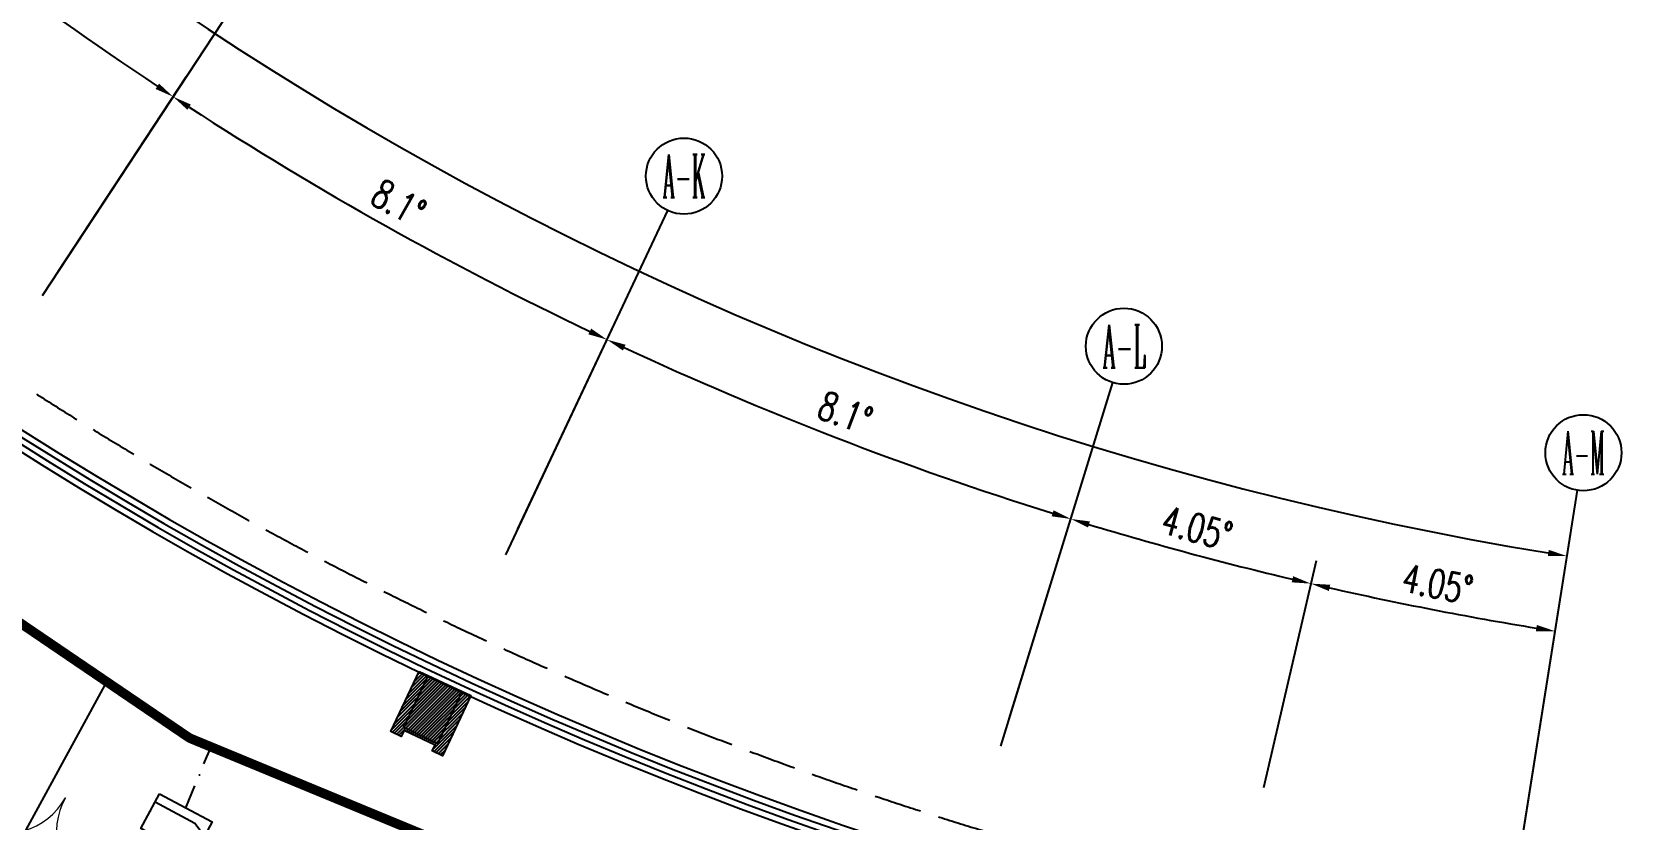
# Model space of a CAD drawing. Extents: x 13680 to 1640314, y -473492 to 65390.
# Drawn here: x 1452231 to 1469200, y -426010 to -417729 of the extents above; entities that cross this region are included whole.
import ezdxf
from ezdxf.enums import TextEntityAlignment as Align

# ---------------------------------------------------------------- set-up
doc = ezdxf.new("R2010")
doc.units = 0
doc.header["$LTSCALE"] = 1000
doc.header["$MEASUREMENT"] = 0
doc.linetypes.add('DASH', pattern=[0.35, 0.25, -0.1])
doc.linetypes.add('DASHDOT', pattern=[1, 0.5, -0.25, 0, -0.25])
for name, color, linetype in [('0-桥架', 120, 'Continuous'), ('AXIS', 1, 'Continuous'), ('AXIS_TEXT', 7, 'Continuous'), ('COLUMN', 255, 'Continuous'), ('EQUIP-通讯', 6, 'Continuous'), ('LINE', 123, 'Continuous'), ('PUB_HATCH', 8, 'Continuous'), ('TEL_TEXT', 7, 'Continuous'), ('WALL', 255, 'Continuous'), ('WINDOW', 2, 'Continuous'), ('WIRE-照明', 120, 'Continuous')]:
    doc.layers.add(name, color=color, linetype=linetype)
doc.styles.add('_HZTXT', font='txt.shx', dxfattribs={"width": 0.8, "bigfont": 'HZTXT.shx'})
doc.styles.add('_TCH_AXIS', font='COMPLEX', dxfattribs={"bigfont": 'GBCBIG'})
doc.styles.add('_TCH_DIM_T3', font='SIMPLEX', dxfattribs={"width": 0.705882, "bigfont": 'GBCBIG'})
doc.styles.add('_TEL_DIM', font='SIMPLEX', dxfattribs={"width": 0.8, "height": 3.5, "bigfont": 'HZTXT'})
doc.dimstyles.new('_TCH_ARROW&&100', dxfattribs={"dimtxt": 297.5, "dimasz": 200, "dimexe": 250, "dimexo": 300, "dimgap": 126.25, "dimtad": 1, "dimdec": 0, "dimzin": 0, "dimdsep": 46, "dimtxsty": '_TCH_DIM_T3', "dimcen": 0.09, "dimclrt": 7, "dimazin": 2, "dimtfac": 1, "dimtdec": 0, "dimtix": 1, "dimtmove": 2, "dimatfit": 3, "dimfxl": 1, "dimtolj": 1, "dimtzin": 0, "dimarcsym": 0})

# ---------------------------------------------------------------- blocks, each defined once
blk = doc.blocks.new('*D358')
at = {"layer": 'AXIS', "color": 0, "lineweight": -2, "transparency": 16777216}
for p, q in [((1497471, -403645), (1494221, -403645)), ((1545386, -459746), (1544877, -462956))]:
    blk.add_line(p, q, dxfattribs=at)
blk.add_arc((1554271, -403645), 59800, 180.19165, 260.80826, dxfattribs=at)
at = {"layer": 'AXIS', "color": 0, "transparency": 16777216}
for points in [[(1494438, -403845), (1494505, -403845), (1494471, -403645)], [(1544724, -462645), (1544714, -462710), (1544916, -462709)]]:
    blk.add_solid(points, dxfattribs=at)
at = {"layer": 'Defpoints', "color": 0, "transparency": 16777216}
for p in [(1497771, -403645), (1554271, -403645), (1500989, -430794), (1545433, -459450)]:
    blk.add_point(p, dxfattribs=at)
at = {"layer": 'AXIS', "color": 7, "transparency": 16777216, "insert": (1509008, -442304), "char_height": 297.5, "attachment_point": 5, "rotation": 310.5, "style": '_TCH_DIM_T3'}
blk.add_mtext('\\A1;81°', dxfattribs=at)
blk = doc.blocks.new('*D361')
at = {"layer": 'AXIS', "color": 0, "lineweight": -2, "transparency": 16777216}
for p, q in [((1528348, -433050), (1529968, -431212)), ((1532750, -436409), (1534095, -434361))]:
    blk.add_line(p, q, dxfattribs=at)
blk.add_arc((1554271, -403645), 37000, 228.9097, 236.3903, dxfattribs=at)
at = {"layer": 'AXIS', "color": 0, "transparency": 16777216}
for points in [[(1529931, -431556), (1529975, -431506), (1529803, -431399)], [(1533809, -434432), (1533772, -434488), (1533957, -434570)]]:
    blk.add_solid(points, dxfattribs=at)
at = {"layer": 'Defpoints', "color": 0, "transparency": 16777216}
for p in [(1554271, -403645), (1531137, -432521), (1528149, -433275), (1532585, -436660)]:
    blk.add_point(p, dxfattribs=at)
at = {"layer": 'AXIS', "color": 7, "transparency": 16777216, "insert": (1531991, -432840), "char_height": 297.5, "attachment_point": 5, "rotation": 322.65, "style": '_TCH_DIM_T3'}
blk.add_mtext('\\A1;8.1°', dxfattribs=at)
blk = doc.blocks.new('*D362')
at = {"layer": 'AXIS', "color": 0, "lineweight": -2, "transparency": 16777216}
for p, q in [((1532750, -436409), (1534095, -434361)), ((1537581, -439115), (1538624, -436898))]:
    blk.add_line(p, q, dxfattribs=at)
blk.add_arc((1554271, -403645), 37000, 237.0097, 244.4903, dxfattribs=at)
at = {"layer": 'AXIS', "color": 0, "transparency": 16777216}
for points in [[(1534107, -434707), (1534143, -434652), (1533957, -434570)], [(1538351, -437008), (1538322, -437068), (1538517, -437124)]]:
    blk.add_solid(points, dxfattribs=at)
at = {"layer": 'Defpoints', "color": 0, "transparency": 16777216}
for p in [(1554271, -403645), (1535437, -435493), (1532585, -436660), (1537453, -439386)]:
    blk.add_point(p, dxfattribs=at)
at = {"layer": 'AXIS', "color": 7, "transparency": 16777216, "insert": (1536327, -435688), "char_height": 297.5, "attachment_point": 5, "rotation": 330.75, "style": '_TCH_DIM_T3'}
blk.add_mtext('\\A1;8.1°', dxfattribs=at)
blk = doc.blocks.new('*D363')
at = {"layer": 'AXIS', "color": 0, "lineweight": -2, "transparency": 16777216}
for p, q in [((1537581, -439115), (1538624, -436898)), ((1542745, -441112), (1543465, -438771))]:
    blk.add_line(p, q, dxfattribs=at)
blk.add_arc((1554271, -403645), 37000, 245.1097, 252.5903, dxfattribs=at)
at = {"layer": 'AXIS', "color": 0, "transparency": 16777216}
for points in [[(1538685, -437239), (1538713, -437178), (1538517, -437124)], [(1543211, -438919), (1543191, -438982), (1543392, -439010)]]:
    blk.add_solid(points, dxfattribs=at)
at = {"layer": 'Defpoints', "color": 0, "transparency": 16777216}
for p in [(1554271, -403645), (1540112, -437829), (1537453, -439386), (1542657, -441399)]:
    blk.add_point(p, dxfattribs=at)
at = {"layer": 'AXIS', "color": 7, "transparency": 16777216, "insert": (1541021, -437896), "char_height": 297.5, "attachment_point": 5, "rotation": 338.85, "style": '_TCH_DIM_T3'}
blk.add_mtext('\\A1;8.1°', dxfattribs=at)
blk = doc.blocks.new('*D364')
at = {"layer": 'AXIS', "color": 0, "lineweight": -2, "transparency": 16777216}
for p, q in [((1542745, -441112), (1543465, -438771)), ((1545420, -441833), (1545973, -439446))]:
    blk.add_line(p, q, dxfattribs=at)
blk.add_arc((1554271, -403645), 37000, 253.2097, 256.6403, dxfattribs=at)
at = {"layer": 'AXIS', "color": 0, "transparency": 16777216}
for points in [[(1543573, -439100), (1543593, -439036), (1543392, -439010)], [(1545730, -439612), (1545714, -439676), (1545917, -439690)]]:
    blk.add_solid(points, dxfattribs=at)
at = {"layer": 'Defpoints', "color": 0, "transparency": 16777216}
for p in [(1554271, -403645), (1544228, -439256), (1542657, -441399), (1545352, -442125)]:
    blk.add_point(p, dxfattribs=at)
at = {"layer": 'AXIS', "color": 7, "transparency": 16777216, "insert": (1544720, -439106), "char_height": 297.5, "attachment_point": 5, "rotation": 344.925, "style": '_TCH_DIM_T3'}
blk.add_mtext('\\A1;4.05°', dxfattribs=at)
blk = doc.blocks.new('*D365')
at = {"layer": 'AXIS', "color": 0, "lineweight": -2, "transparency": 16777216}
for p, q in [((1545420, -441833), (1545973, -439446)), ((1548139, -442363), (1548522, -439943))]:
    blk.add_line(p, q, dxfattribs=at)
blk.add_arc((1554271, -403645), 37000, 257.2597, 260.6902, dxfattribs=at)
at = {"layer": 'AXIS', "color": 0, "transparency": 16777216}
for points in [[(1546104, -439767), (1546119, -439702), (1545917, -439690)], [(1548291, -440125), (1548280, -440191), (1548483, -440190)]]:
    blk.add_solid(points, dxfattribs=at)
at = {"layer": 'Defpoints', "color": 0, "transparency": 16777216}
for p in [(1554271, -403645), (1546768, -439877), (1545352, -442125), (1548092, -442659)]:
    blk.add_point(p, dxfattribs=at)
at = {"layer": 'AXIS', "color": 7, "transparency": 16777216, "insert": (1547248, -439693), "char_height": 297.5, "attachment_point": 5, "rotation": 348.9749, "style": '_TCH_DIM_T3'}
blk.add_mtext('\\A1;4.05°', dxfattribs=at)
blk = doc.blocks.new('*D366')
at = {"layer": 'AXIS', "color": 0, "lineweight": -2, "transparency": 16777216}
for p, q in [((1515071, -403645), (1518321, -403645)), ((1548139, -442363), (1548647, -439153))]:
    blk.add_line(p, q, dxfattribs=at)
blk.add_arc((1554271, -403645), 36200, 180.3166, 260.6833, dxfattribs=at)
at = {"layer": 'AXIS', "color": 0, "transparency": 16777216}
for points in [[(1518039, -403845), (1518105, -403845), (1518071, -403645)], [(1548416, -439335), (1548406, -439401), (1548608, -439400)]]:
    blk.add_solid(points, dxfattribs=at)
at = {"layer": 'Defpoints', "color": 0, "transparency": 16777216}
for p in [(1514771, -403645), (1554271, -403645), (1522017, -420080), (1548092, -442659)]:
    blk.add_point(p, dxfattribs=at)
at = {"layer": 'AXIS', "color": 7, "transparency": 16777216, "insert": (1526954, -426977), "char_height": 297.5, "attachment_point": 5, "rotation": 310.5, "style": '_TCH_DIM_T3'}
blk.add_mtext('\\A1;81°', dxfattribs=at)
blk = doc.blocks.new('A$C58E3357E')
at = {"layer": 'WALL'}
h = blk.add_hatch(dxfattribs=at)
h.set_pattern_fill('ANSI31', color=8, scale=15)
h.set_pattern_definition([(45, (0, 0), (-16.83798, 16.83798), [])])
h.paths.add_polyline_path([(-33851, 35032), (-33935, 35626), (-34628, 35527), (-34611, 35409), (-34542, 35419), (-34491, 35062), (-34560, 35052), (-34544, 34933)])
h.paths.add_polyline_path([(-22302, 12080), (-22723, 12508), (-23222, 12016), (-23138, 11931), (-23088, 11980), (-22836, 11724), (-22886, 11674), (-22801, 11589)])
h.paths.add_polyline_path([(-26096, 16456), (-26452, 16939), (-27015, 16523), (-26944, 16426), (-26888, 16468), (-26674, 16179), (-26730, 16137), (-26659, 16040)])
h.paths.add_polyline_path([(-16012, 6927), (-15511, 6598), (-15895, 6013), (-15995, 6079), (-15957, 6137), (-16258, 6335), (-16296, 6276), (-16396, 6342)])
h.paths.add_polyline_path([(-5588, 1946), (-5014, 1770), (-5220, 1101), (-5335, 1136), (-5314, 1203), (-5658, 1309), (-5679, 1242), (-5793, 1277)])
h.paths.add_polyline_path([(-20633, 10502), (-20183, 10105), (-20646, 9580), (-20736, 9659), (-20690, 9712), (-20960, 9950), (-21006, 9897), (-21096, 9976)])
h.paths.add_polyline_path([(-11022, 4089), (-10479, 3834), (-10777, 3200), (-10885, 3252), (-10856, 3315), (-11181, 3468), (-11211, 3405), (-11320, 3456)])
h.paths.add_polyline_path([(-30560, 23957), (-30807, 24504), (-31445, 24216), (-31395, 24107), (-31331, 24136), (-31183, 23807), (-31247, 23779), (-31198, 23669)])
h.paths.add_polyline_path([(-27751, 18834), (-28073, 19341), (-28664, 18966), (-28600, 18865), (-28541, 18902), (-28348, 18598), (-28407, 18561), (-28342, 18459)])
h.paths.add_polyline_path([(-32583, 29330), (-32751, 29906), (-33423, 29711), (-33389, 29595), (-33322, 29615), (-33222, 29269), (-33289, 29250), (-33255, 29135)])
at = {"layer": 'WALL', "color": 2}
blk.add_lwpolyline([(-11022, 4089), (-10479, 3834), (-10777, 3200), (-10885, 3252), (-10856, 3315), (-11181, 3468), (-11211, 3405), (-11320, 3456), (-11022, 4089)], dxfattribs=at)
blk = doc.blocks.new('_FZHK')
blk.add_lwpolyline([(-0.5, -0.5), (0.5, -0.5), (0.5, 0.5), (-0.5, 0.5)], close=True)
blk = doc.blocks.new('$DorLib2D$00000002')
for p, q in [((-0.5, 0), (-0.5, 0.4875)), ((-0.475, 0.4875), (-0.5, 0.4875)), ((-0.475, 0), (-0.475, 0.4875)), ((0.475, 0), (0.475, 0.4875)), ((0.475, 0.4875), (0.5, 0.4875)), ((0.5, 0), (0.5, 0.4875)), ((-0.5, 0), (-0.475, 0)), ((0.5, 0), (0.475, 0))]:
    blk.add_line(p, q)
at = {"lineweight": 13}
for centre, start, end in [((-0.4875, 0), 0, 88.53072), ((0.4875, 0), 91.46928, 180)]:
    blk.add_arc(centre, 0.4875, start, end, dxfattribs=at)
blk = doc.blocks.new('*D378')
at = {"layer": 'AXIS', "color": 0, "lineweight": -2, "transparency": 16777216}
for p, q in [((1584197, -427019), (1581964, -428027)), ((1588007, -434080), (1585938, -435393))]:
    blk.add_line(p, q, dxfattribs=at)
blk.add_arc((1635964, -403645), 59000, 204.49413, 212.20578, dxfattribs=at)
at = {"layer": 'AXIS', "color": 0, "transparency": 16777216}
for points in [[(1582244, -428120), (1582305, -428093), (1582192, -427925)], [(1586070, -435072), (1586014, -435108), (1586149, -435259)]]:
    blk.add_solid(points, dxfattribs=at)
at = {"layer": 'Defpoints', "color": 0, "transparency": 16777216}
for p in [(1635964, -403645), (1584470, -426896), (1583395, -430431), (1588260, -433920)]:
    blk.add_point(p, dxfattribs=at)
at = {"layer": 'AXIS', "color": 7, "transparency": 16777216, "insert": (1584283, -431531), "char_height": 297.5, "attachment_point": 5, "rotation": 298.35, "style": '_TCH_DIM_T3'}
blk.add_mtext('\\A1;8.1°', dxfattribs=at)
blk = doc.blocks.new('*D388')
at = {"layer": 'AXIS', "color": 0, "lineweight": -2, "transparency": 16777216}
for p, q in [((1579164, -403645), (1575914, -403645)), ((1627079, -459746), (1626570, -462956))]:
    blk.add_line(p, q, dxfattribs=at)
blk.add_arc((1635964, -403645), 59800, 180.19165, 260.80826, dxfattribs=at)
at = {"layer": 'AXIS', "color": 0, "transparency": 16777216}
for points in [[(1576131, -403845), (1576198, -403845), (1576164, -403645)], [(1626417, -462645), (1626407, -462710), (1626610, -462709)]]:
    blk.add_solid(points, dxfattribs=at)
at = {"layer": 'Defpoints', "color": 0, "transparency": 16777216}
for p in [(1579464, -403645), (1635964, -403645), (1582682, -430794), (1627126, -459450)]:
    blk.add_point(p, dxfattribs=at)
at = {"layer": 'AXIS', "color": 7, "transparency": 16777216, "insert": (1590701, -442304), "char_height": 297.5, "attachment_point": 5, "rotation": 310.5, "style": '_TCH_DIM_T3'}
blk.add_mtext('\\A1;81°', dxfattribs=at)
blk = doc.blocks.new('$equip$00001876')
at = {"color": 0, "linetype": 'Continuous'}
blk.add_lwpolyline([(-0.625, 0.415), (0.625, 0.415), (0.625, -0.415), (-0.625, -0.415)], close=True, dxfattribs=at)
blk.add_lwpolyline([(0.625, 0.075), (0.325, 0.215), (-0.625, 0.215)], dxfattribs=at)
for p in [(0, 0.415), (-0.625, 0), (0.625, 0), (0, -0.415)]:
    blk.add_point(p)
at = {"layer": 'TEL_TEXT', "style": '_TEL_DIM', "flags": 1}
blk.add_attdef('A', text='', height=0.00002, dxfattribs=at).set_placement((0, 0), align=Align.MIDDLE_CENTER)
blk = doc.blocks.new('4FX')
at = {"layer": 'PUB_HATCH', "linetype": 'ByBlock'}
blk.add_hatch(color=256, dxfattribs=at).paths.add_polyline_path([(1536995.3, -440828.4), (1536633.4, -440658.1), (1536377.9, -441201), (1536739.8, -441371.3)])
at = {"layer": 'AXIS'}
for p, q in [((1532584.9, -436659.7), (1534781, -433316.5)), ((1537453, -439386), (1539156.1, -435766.7)), ((1542656.7, -441399.1), (1543832.9, -437576)), ((1548092.1, -442659), (1548717.8, -438708.2))]:
    blk.add_line(p, q, dxfattribs=at)
for centre in [(1539326.4, -435404.7), (1543950.5, -437193.7), (1548780.4, -438313.2)]:
    blk.add_circle(centre, 400, dxfattribs=at)
at = {"layer": 'LINE', "color": 8, "linetype": 'DASH', "ltscale": 2}
blk.add_arc((1554271.3, -403645.3), 55400, 179.17262, 261.82632, dxfattribs=at)
at = {"layer": 'LINE', "linetype": 'DASH', "ltscale": 2}
blk.add_arc((1554271.3, -403645.3), 40400, 178.86539, 262.13356, dxfattribs=at)
at = {"layer": 'WINDOW'}
for radius, start, end in [(40867, 179.53315, 261.46579), (40800, 179.43829, 261.56064), (54800, 179.79091, 261.20908), (41000, 179.72053, 261.27841), (40933, 179.62629, 261.37265)]:
    blk.add_arc((1554271.3, -403645.3), radius, start, end, dxfattribs=at)
at = {"layer": 'COLUMN', "xscale": 400.0000000000268, "yscale": 599.9999999999907, "zscale": 599.9999999999907, "rotation": 334.7999999422598}
blk.add_blockref('_FZHK', (1536686.6, -441014.7), dxfattribs=at)
at = {"layer": 'WINDOW', "linetype": 'ByBlock'}
blk.add_blockref('A$C58E3357E', (1547566.1, -444701.9), dxfattribs=at)
at = {"layer": 'WINDOW', "xscale": -1500, "yscale": -1500, "zscale": -1500, "rotation": 330.7525374912305}
blk.add_blockref('$DorLib2D$00000002', (1532824.1, -441942.8), dxfattribs=at)
at = {"layer": 'AXIS_TEXT', "style": '_TCH_AXIS'}
for s, width, p, p2 in [('A-K', 0.318182, (1539100.2, -435631), (1539552.7, -435631)), ('A-L', 0.33871, (1543724.2, -437419.9), (1544176.8, -437419.9)), ('A-M', 0.308824, (1548554.1, -438539.4), (1549006.7, -438539.4))]:
    blk.add_text(s, height=452.55, dxfattribs=dict(at, width=width)).set_placement(p, p2, align=Align.FIT)
at = {"layer": 'WALL', "color": 2, "style": '_HZTXT', "width": 0.8, "flags": 8}
blk.add_attdef('北', text='', height=500, rotation=8, dxfattribs=at).set_placement((1496404.1, -399276.5), align=Align.MIDDLE)
at = {"layer": 'AXIS'}
for base, p1, p2, picture, middle in [((1500989.1, -430793.9), (1497771.3, -403645.3), (1545432.6, -459449.7), '*D358', (1509008.1, -442303.7)), ((1522016.9, -420079.8), (1514771.3, -403645.3), (1548092.1, -442659), '*D366', (1526953.7, -426976.7)), ((1531137.3, -432521.2), (1528149.5, -433274.7), (1532584.9, -436659.7), '*D361', (1531990.9, -432839.6)), ((1535436.8, -435492.8), (1532584.9, -436659.7), (1537453, -439386), '*D362', (1536326.7, -435687.7)), ((1540112, -437828.9), (1537453, -439386), (1542656.7, -441399.1), '*D363', (1541020.5, -437896.5)), ((1544228, -439256.2), (1542656.7, -441399.1), (1545352.2, -442125.2), '*D364', (1544719.7, -439106.5)), ((1546768.1, -439876.6), (1545352.2, -442125.2), (1548092.1, -442659), '*D365', (1547248.1, -439692.5))]:
    dim = blk.add_angular_dim_3p(base=base, center=(1554271.3, -403645.3), p1=p1, p2=p2, dimstyle='_TCH_ARROW&&100', dxfattribs=at)
    dim.commit()
    dim.dimension.update_dxf_attribs({"geometry": picture, "text_midpoint": middle})
blk = doc.blocks.new('5FX')
at = {"layer": 'LINE', "linetype": 'DASH', "ltscale": 2}
blk.add_arc((1635964.4, -403645.3), 55400, 179.17262, 261.82632, dxfattribs=at)
at = {"layer": 'WALL', "color": 2, "style": '_HZTXT', "width": 0.8, "flags": 8}
blk.add_attdef('北', text='', height=500, rotation=8, dxfattribs=at).set_placement((1578097.3, -399276.5), align=Align.MIDDLE)
at = {"layer": 'AXIS'}
for base, p1, p2, picture, middle in [((1582682.2, -430793.9), (1579464.4, -403645.3), (1627125.8, -459449.7), '*D388', (1590701.2, -442303.7)), ((1583395, -430430.7), (1584470.1, -426895.8), (1588259.9, -433919.5), '*D378', (1584282.7, -431531.2))]:
    dim = blk.add_angular_dim_3p(base=base, center=(1635964.4, -403645.3), p1=p1, p2=p2, dimstyle='_TCH_ARROW&&100', dxfattribs=at)
    dim.commit()
    dim.dimension.update_dxf_attribs({"geometry": picture, "text_midpoint": middle})

msp = doc.modelspace()

# ---------------------------------------------------------------- linework, layer by layer
at = {"layer": '0-桥架', "color": 120, "const_width": 100}
msp.add_lwpolyline([(1431263.737, -392146.884), (1432976.746, -399375.901), (1435398.234, -406232.666), (1441415.699, -415171.942), (1447682.586, -420935.87), (1453884.033, -425151.137), (1462612.211, -428760.536)], dxfattribs=at)
at = {"layer": 'WIRE-照明'}
msp.add_line((1448429.364, -432972.596), (1453015.479, -424560.76), dxfattribs=at)
at = {"layer": 'WIRE-照明', "linetype": 'DASHDOT', "ltscale": 0.5}
msp.add_line((1453844.378, -425884.77), (1454109.246, -425244.27), dxfattribs=at)

# ---------------------------------------------------------------- block references
for name, p in [('4FX', (-80245.639, 16162.546)), ('5FX', (-114344.346, 16162.546))]:
    msp.add_blockref(name, p)
at = {"layer": 'EQUIP-通讯', "xscale": 499.9999999999027, "yscale": 499.9999999999027, "zscale": 499.9999999999027, "rotation": 331.9250750819281}
msp.add_blockref('$equip$00001876', (1453746.723, -426067.855), dxfattribs=at)

doc.saveas('drawing.dxf')
